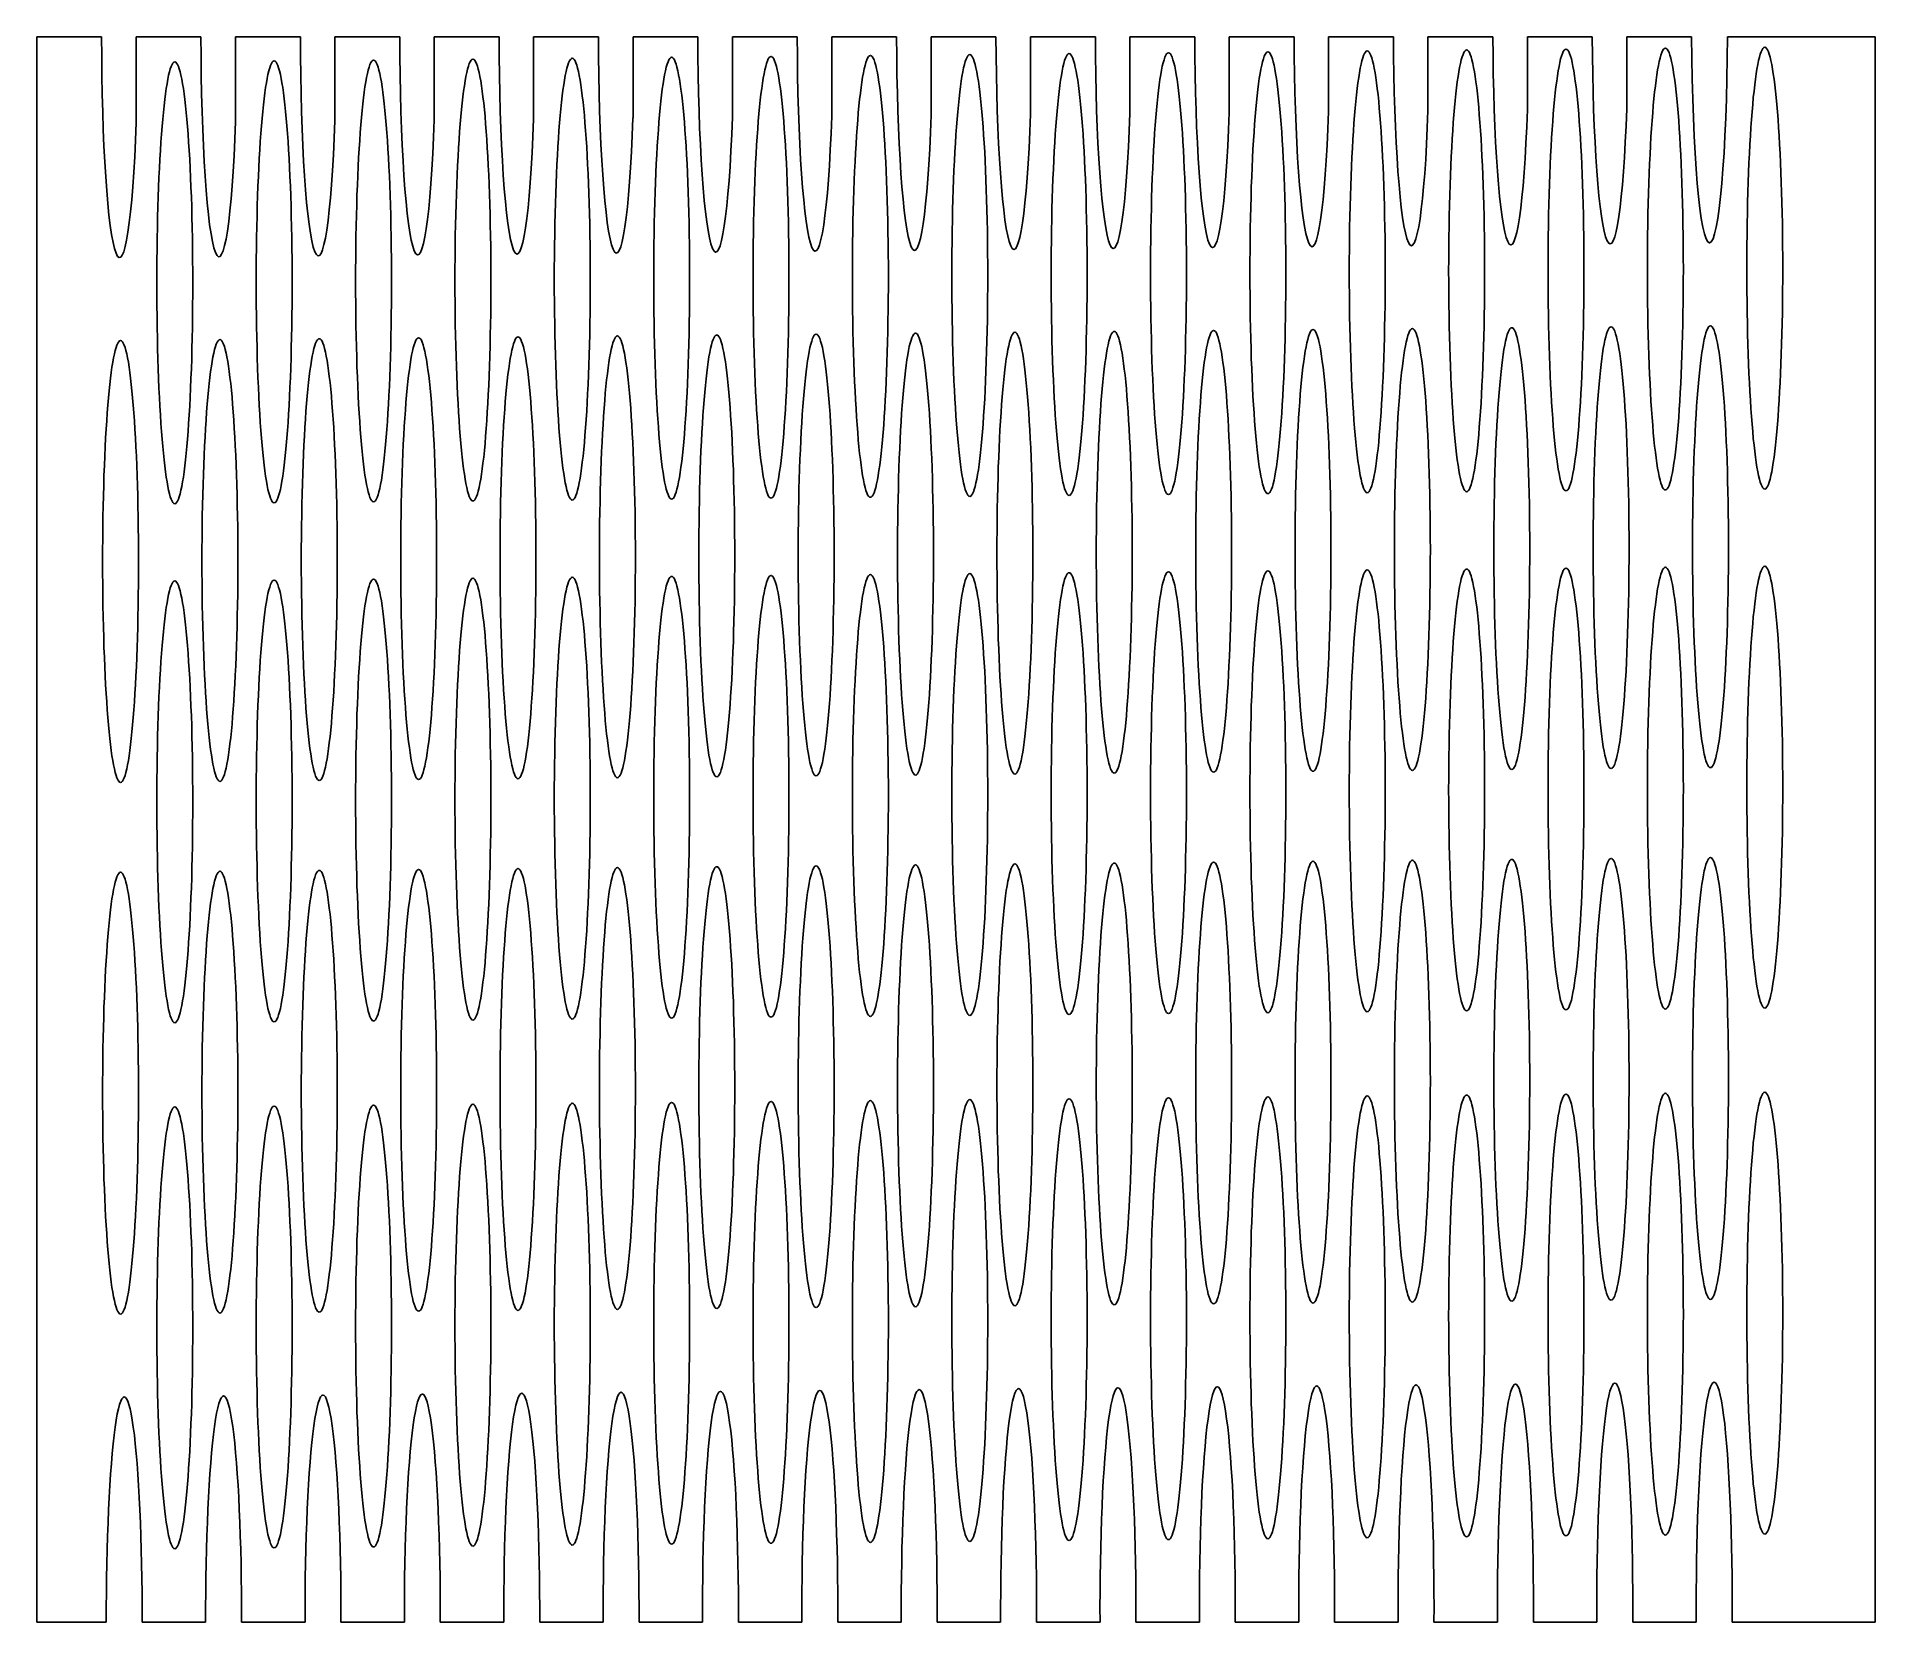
# Model space of a CAD drawing. Extents: x -3.55 to 3.11, y -2.79 to 2.95.
import ezdxf

# ---------------------------------------------------------------- set-up
doc = ezdxf.new("R2010")
doc.units = 0
doc.header["$MEASUREMENT"] = 0
doc.layers.add('VISIBLE', color=7, linetype='CONTINUOUS')

msp = doc.modelspace()

# ---------------------------------------------------------------- linework, layer by layer
at = {"layer": 'VISIBLE'}
for p, q in [((-3.5511, 2.9479, 0.117), (-3.3162, 2.9479, 0.117)), ((-3.5511, 2.9479, 0.117), (-3.5511, -2.7936, 0.117)), ((-3.1911, 2.9479, 0.117), (-2.9562, 2.9479, 0.117)), ((-3.1911, 2.9479, 0.117), (-3.1911, 2.6376, 0.117)), ((-2.8311, 2.9479, 0.117), (-2.5962, 2.9479, 0.117)), ((-2.8311, 2.9479, 0.117), (-2.8311, 2.6409, 0.117)), ((-2.4711, 2.9479, 0.117), (-2.2362, 2.9479, 0.117)), ((-2.4711, 2.9479, 0.117), (-2.4711, 2.6442, 0.117)), ((-2.1112, 2.9479, 0.117), (-1.8762, 2.9479, 0.117)), ((-2.1112, 2.9479, 0.117), (-2.1112, 2.6475, 0.117)), ((-1.7512, 2.9479, 0.117), (-1.5162, 2.9479, 0.117)), ((-1.7512, 2.9479, 0.117), (-1.7512, 2.6508, 0.117)), ((-1.3912, 2.9479, 0.117), (-1.1563, 2.9479, 0.117)), ((-1.3912, 2.9479, 0.117), (-1.3912, 2.6542, 0.117)), ((-1.0312, 2.9479, 0.117), (-0.7963, 2.9479, 0.117)), ((-1.0312, 2.9479, 0.117), (-1.0312, 2.6575, 0.117)), ((-0.6712, 2.9479, 0.117), (-0.4363, 2.9479, 0.117)), ((-0.6712, 2.9479, 0.117), (-0.6712, 2.6608, 0.117)), ((-0.3112, 2.9479, 0.117), (-0.0763, 2.9479, 0.117)), ((-0.3112, 2.9479, 0.117), (-0.3112, 2.6641, 0.117)), ((0.0487, 2.9479, 0.117), (0.2837, 2.9479, 0.117)), ((0.0487, 2.9479, 0.117), (0.0487, 2.6675, 0.117)), ((0.4087, 2.9479, 0.117), (0.6437, 2.9479, 0.117)), ((0.4087, 2.9479, 0.117), (0.4087, 2.6708, 0.117)), ((0.7687, 2.9479, 0.117), (1.0037, 2.9479, 0.117)), ((0.7687, 2.9479, 0.117), (0.7687, 2.6741, 0.117)), ((1.1287, 2.9479, 0.117), (1.3637, 2.9479, 0.117)), ((1.1287, 2.9479, 0.117), (1.1287, 2.6774, 0.117)), ((1.4887, 2.9479, 0.117), (1.7237, 2.9479, 0.117)), ((1.4887, 2.9479, 0.117), (1.4887, 2.6808, 0.117)), ((1.8487, 2.9479, 0.117), (2.0837, 2.9479, 0.117)), ((1.8487, 2.9479, 0.117), (1.8487, 2.6841, 0.117)), ((2.2087, 2.9479, 0.117), (2.4437, 2.9479, 0.117)), ((2.2087, 2.9479, 0.117), (2.2087, 2.6874, 0.117)), ((2.5736, 2.9479, 0.117), (3.1089, 2.9479, 0.117)), ((3.1089, 2.9479, 0.117), (3.1089, -2.7936, 0.117)), ((-3.5511, -2.7936, 0.117), (-3.2993, -2.7936, 0.117)), ((-3.1692, -2.7936, 0.117), (-2.9393, -2.7936, 0.117)), ((-2.8092, -2.7936, 0.117), (-2.5794, -2.7936, 0.117)), ((-2.4492, -2.7936, 0.117), (-2.2194, -2.7936, 0.117)), ((-2.0893, -2.7936, 0.117), (-1.8594, -2.7936, 0.117)), ((-1.7293, -2.7936, 0.117), (-1.4994, -2.7936, 0.117)), ((-1.3693, -2.7936, 0.117), (-1.1394, -2.7936, 0.117)), ((-1.0093, -2.7936, 0.117), (-0.7794, -2.7936, 0.117)), ((-0.6494, -2.7936, 0.117), (-0.4194, -2.7936, 0.117)), ((-0.2894, -2.7936, 0.117), (-0.0594, -2.7936, 0.117)), ((0.0706, -2.7936, 0.117), (0.3006, -2.7936, 0.117)), ((0.4305, -2.7936, 0.117), (0.6606, -2.7936, 0.117)), ((0.7905, -2.7936, 0.117), (1.0206, -2.7936, 0.117)), ((1.1505, -2.7936, 0.117), (1.3806, -2.7936, 0.117)), ((1.5104, -2.7936, 0.117), (1.7406, -2.7936, 0.117)), ((1.8704, -2.7936, 0.117), (2.1006, -2.7936, 0.117)), ((2.2304, -2.7936, 0.117), (2.4607, -2.7936, 0.117)), ((2.5903, -2.7936, 0.117), (3.1089, -2.7936, 0.117))]:
    msp.add_line(p, q, dxfattribs=at)
for centre, start_param, end_param in [((-3.2511, 2.9479, 0.117), 4.712389, 7.455611), ((-2.8911, 2.9512, 0.117), 4.716543, 7.455611), ((-2.5311, 2.9545, 0.117), 4.720696, 7.455611), ((-2.1711, 2.9579, 0.117), 4.72485, 7.455611), ((-1.8112, 2.9612, 0.117), 4.729004, 7.455611), ((-1.4512, 2.9645, 0.117), 4.733159, 7.455611), ((-1.0912, 2.9678, 0.117), 4.737313, 7.455611), ((-0.7312, 2.9712, 0.117), 4.741469, 7.455611), ((-0.3712, 2.9745, 0.117), 4.745624, 7.455611), ((-0.0112, 2.9778, 0.117), 4.74978, 7.455611), ((0.3487, 2.9811, 0.117), 4.753937, 7.455611), ((0.7087, 2.9844, 0.117), 4.758095, 7.455611), ((1.0687, 2.9878, 0.117), 4.762253, 7.455611), ((1.4287, 2.9911, 0.117), 4.766413, 7.455611), ((1.7887, 2.9944, 0.117), 4.770573, 7.455611), ((2.1487, 2.9977, 0.117), 4.774734, 7.455611), ((2.5087, 3.0011, 0.117), 4.778896, 7.787474), ((-2.1543, -2.7676, 0.117), 1.538269, 4.744917), ((-1.7943, -2.7643, 0.117), 1.534113, 4.749073), ((-1.4343, -2.7609, 0.117), 1.529956, 4.75323), ((-1.0744, -2.7576, 0.117), 1.525798, 4.757387), ((-0.7144, -2.7543, 0.117), 1.52164, 4.761545), ((-0.3544, -2.751, 0.117), 1.517481, 4.765704), ((0.0056, -2.7477, 0.117), 1.513321, 4.769864), ((0.3656, -2.7443, 0.117), 1.50916, 4.774025), ((0.7256, -2.741, 0.117), 1.504998, 4.778188), ((1.0855, -2.7377, 0.117), 1.500835, 4.782351), ((1.4455, -2.7344, 0.117), 1.49667, 4.786515), ((1.8055, -2.731, 0.117), 1.492504, 4.790681), ((2.1655, -2.7277, 0.117), 1.488337, 4.794848), ((2.5255, -2.7244, 0.117), 1.484169, 4.799017), ((-3.2343, -2.7776, 0.117), 1.550734, 4.732451), ((-2.8743, -2.7742, 0.117), 1.546579, 4.736606), ((-2.5143, -2.7709, 0.117), 1.542424, 4.740761)]:
    msp.add_ellipse(centre, major_axis=(0, -0.8), ratio=0.081351, start_param=start_param, end_param=end_param, dxfattribs=at)
for centre in [(-1.9711, 2.0669, 0.117), (-1.6112, 2.0702, 0.117), (-1.2512, 2.0735, 0.117), (-0.8912, 2.0768, 0.117), (-0.5312, 2.0802, 0.117), (-0.1712, 2.0835, 0.117), (0.1888, 2.0868, 0.117), (0.5487, 2.0901, 0.117), (0.9087, 2.0934, 0.117), (1.2687, 2.0968, 0.117), (1.6287, 2.1001, 0.117), (1.9887, 2.1034, 0.117), (2.3487, 2.1067, 0.117), (2.7087, 2.1101, 0.117), (-3.0511, 2.0569, 0.117), (-2.6911, 2.0602, 0.117), (-2.3311, 2.0635, 0.117), (-1.0877, 1.0678, 0.117), (-0.7277, 1.0712, 0.117), (-0.3678, 1.0745, 0.117), (-0.0078, 1.0778, 0.117), (0.3522, 1.0811, 0.117), (0.7122, 1.0844, 0.117), (1.0722, 1.0878, 0.117), (1.4322, 1.0911, 0.117), (1.7922, 1.0944, 0.117), (2.1521, 1.0977, 0.117), (2.5121, 1.1011, 0.117), (-3.2476, 1.0479, 0.117), (-2.8876, 1.0512, 0.117), (-2.5277, 1.0545, 0.117), (-2.1677, 1.0579, 0.117), (-1.8077, 1.0612, 0.117), (-1.4477, 1.0645, 0.117), (-0.5312, 0.2005, 0.117), (-0.1712, 0.2038, 0.117), (0.1888, 0.2071, 0.117), (0.5487, 0.2104, 0.117), (0.9087, 0.2138, 0.117), (1.2687, 0.2171, 0.117), (1.6287, 0.2204, 0.117), (1.9887, 0.2237, 0.117), (2.3487, 0.227, 0.117), (2.7087, 0.2304, 0.117), (-3.0511, 0.1772, 0.117), (-2.6911, 0.1805, 0.117), (-2.3311, 0.1838, 0.117), (-1.9711, 0.1872, 0.117), (-1.6112, 0.1905, 0.117), (-1.2512, 0.1938, 0.117), (-0.8912, 0.1971, 0.117), (-1.8077, -0.8643, 0.117), (-1.4477, -0.8609, 0.117), (-1.0877, -0.8576, 0.117), (-0.7277, -0.8543, 0.117), (-0.3678, -0.851, 0.117), (-0.0078, -0.8477, 0.117), (0.3522, -0.8443, 0.117), (0.7122, -0.841, 0.117), (1.0722, -0.8377, 0.117), (1.4322, -0.8344, 0.117), (1.7922, -0.831, 0.117), (2.1521, -0.8277, 0.117), (2.5121, -0.8244, 0.117), (-3.2476, -0.8776, 0.117), (-2.8876, -0.8742, 0.117), (-2.5277, -0.8709, 0.117), (-2.1677, -0.8676, 0.117), (-3.0511, -1.7277, 0.117), (-2.6911, -1.7244, 0.117), (-2.3311, -1.7211, 0.117), (-1.9711, -1.7178, 0.117), (-1.6112, -1.7144, 0.117), (-1.2512, -1.7111, 0.117), (-0.8912, -1.7078, 0.117), (-0.5312, -1.7045, 0.117), (-0.1712, -1.7011, 0.117), (0.1888, -1.6978, 0.117), (0.5487, -1.6945, 0.117), (0.9087, -1.6912, 0.117), (1.2687, -1.6878, 0.117), (1.6287, -1.6845, 0.117), (1.9887, -1.6812, 0.117), (2.3487, -1.6779, 0.117), (2.7087, -1.6746, 0.117)]:
    msp.add_ellipse(centre, major_axis=(0, -0.8), ratio=0.081351, dxfattribs=at)

doc.saveas('drawing.dxf')
